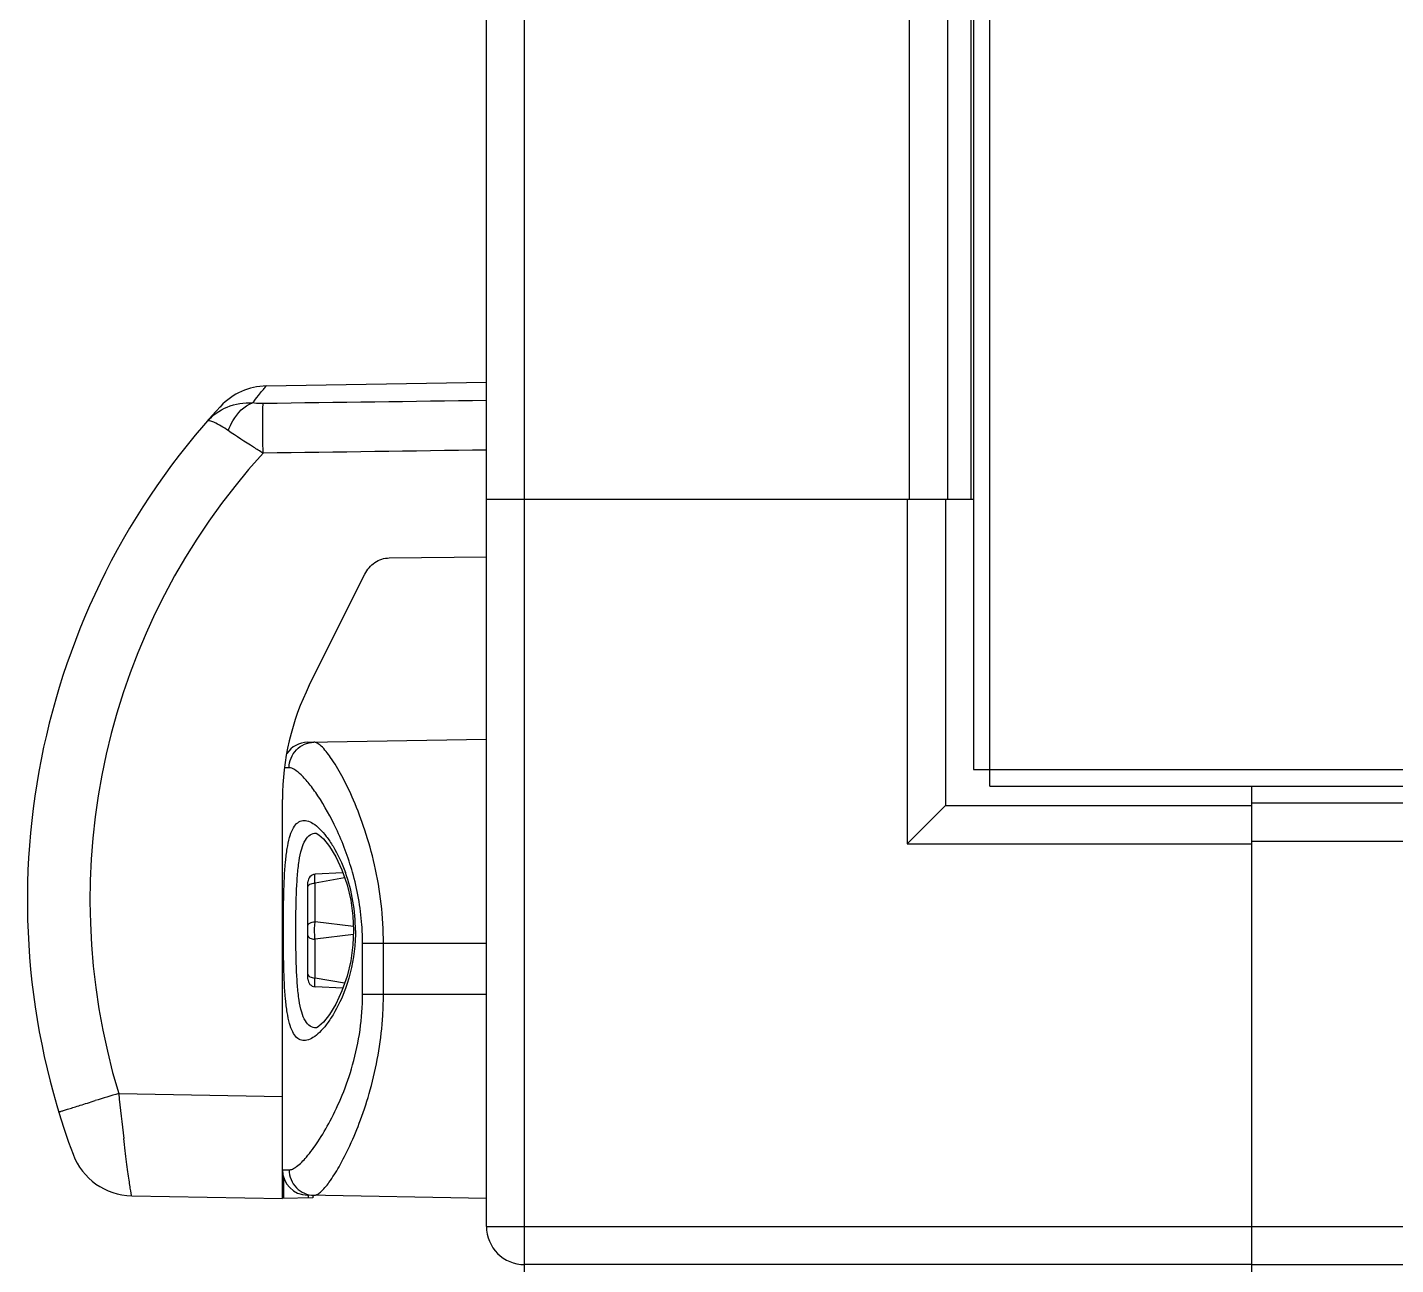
# Model space of a CAD drawing. Header units: millimetres. Extents: x 2513 to 2669, y 1505 to 1675.
# Drawn here: x 2556.6969 to 2556.8326, y 1512.7755 to 1512.8982 of the extents above; entities that cross this region are included whole.
import ezdxf

# ---------------------------------------------------------------- set-up
doc = ezdxf.new("R2010")
doc.units = ezdxf.units.MM
doc.layers.add('DTM_AXES', color=7, linetype='Continuous')

msp = doc.modelspace()

# ---------------------------------------------------------------- linework, layer by layer
at = {"color": 7, "linetype": 'Continuous'}
for p, q in [((2556.792384265168, 1512.822946675728), (2556.792384265168, 1512.93852458002)), ((2556.790523041554, 1512.851396070762), (2556.790523041554, 1512.93551186199)), ((2556.79074004439, 1512.935801743844), (2556.79074004439, 1512.824590896505)), ((2556.720601810651, 1512.862642748533), (2556.742433521517, 1512.863023822463)), ((2556.716078078885, 1512.86062294293), (2556.716009554323, 1512.860548801039)), ((2556.742433521517, 1512.779303313631), (2556.742433521517, 1512.851396070762)), ((2556.742433521517, 1512.851396070762), (2556.78514773012, 1512.851396070762)), ((2556.746227877156, 1512.699621845222), (2556.746227877156, 1512.851396070762)), ((2556.784171433538, 1512.851396070762), (2556.784171433538, 1512.817246870015)), ((2556.787965789177, 1512.851396070762), (2556.787965789177, 1512.821041225654)), ((2556.788210473965, 1512.851396070762), (2556.79074004439, 1512.851396070762)), ((2556.732799492769, 1512.845586650361), (2556.742433521517, 1512.845699259999)), ((2556.724867496662, 1512.832950913613), (2556.730385046183, 1512.843986012645)), ((2556.724682381446, 1512.827299989201), (2556.742433521517, 1512.827609836504)), ((2556.722867764871, 1512.824781897913), (2556.722403652083, 1512.824774222365)), ((2556.79074004439, 1512.824590896505), (2557.630936861275, 1512.824590896505)), ((2556.792384265168, 1512.822946675728), (2557.6292926405, 1512.822946675728)), ((2556.818320634289, 1512.822946675728), (2556.818320634289, 1512.82128591044)), ((2556.722196958112, 1512.782077568842), (2556.722196958112, 1512.82163833076)), ((2556.787965789177, 1512.821041225654), (2556.784171433538, 1512.817246870015)), ((2556.787965789177, 1512.821041225654), (2556.818320634289, 1512.821041225654)), ((2556.7255529535, 1512.818286117687), (2556.725554575838, 1512.818281054216)), ((2556.818320634289, 1512.818223166593), (2556.818320634289, 1512.732794749392)), ((2556.784171433538, 1512.817246870015), (2556.818320634289, 1512.817246870015)), ((2556.728201071308, 1512.814359698017), (2556.725444354316, 1512.814210375848)), ((2556.724726528537, 1512.803823501074), (2556.724726528537, 1512.813452615551)), ((2556.728372242483, 1512.813865725142), (2556.725433493049, 1512.813346727398)), ((2556.725433493049, 1512.809502816526), (2556.725433493049, 1512.813346727398)), ((2556.729237168, 1512.809035309656), (2556.725433493049, 1512.809502816526)), ((2556.729237313573, 1512.808240824863), (2556.725433493049, 1512.807773300101)), ((2556.725433493049, 1512.803929389225), (2556.725433493049, 1512.807773300101)), ((2556.730151782262, 1512.802314132249), (2556.730151782262, 1512.807373273098)), ((2556.730151782262, 1512.807373273098), (2556.742433521517, 1512.807373273098)), ((2556.732219316146, 1512.802314132249), (2556.732219316146, 1512.807373273098)), ((2556.728372178301, 1512.803410402818), (2556.725433493049, 1512.803929389225)), ((2556.728201296546, 1512.802916406406), (2556.725444354316, 1512.803065740776)), ((2556.730151782262, 1512.802314132249), (2556.742433521517, 1512.802314132249)), ((2556.732125778186, 1512.799777205318), (2556.732130025936, 1512.799835502387)), ((2556.705959202654, 1512.792477908599), (2556.722196958112, 1512.792194309483)), ((2556.722196958112, 1512.784916601325), (2556.722867764871, 1512.784905507436)), ((2556.722323436632, 1512.784145198085), (2556.722323436632, 1512.782079776533)), ((2556.707247448534, 1512.782338513502), (2556.722196958112, 1512.782077568842)), ((2556.725232442625, 1512.782130553423), (2556.722196958112, 1512.782077568842)), ((2556.742433521517, 1512.782077568842), (2556.724682191546, 1512.782387419459)), ((2556.724777119945, 1512.782122605734), (2556.724777119945, 1512.782387419459)), ((2556.725232442625, 1512.782377814791), (2556.725232442625, 1512.782130553423)), ((2556.742433521517, 1512.779303313631), (2556.818320634289, 1512.779303313631)), ((2556.818320634289, 1512.775508957992), (2556.746227877156, 1512.775508957992))]:
    msp.add_line(p, q, dxfattribs=at)
for points in [[(2556.725554575838, 1512.818281054216), (2556.7258161081, 1512.81813167589), (2556.72627494853, 1512.817715968837), (2556.72686852636, 1512.816972839768), (2556.727503272475, 1512.815928852787), (2556.728104077912, 1512.814639605593)], [(2556.728104077912, 1512.814639605593), (2556.728608137177, 1512.813184970451), (2556.728975681694, 1512.811644744114), (2556.729191798388, 1512.810069863202), (2556.729254589184, 1512.808638058044)], [(2556.729254592309, 1512.808638058044), (2556.729192819551, 1512.807217919877), (2556.728977649296, 1512.805641885324), (2556.728610694793, 1512.804099922244)], [(2556.728610694793, 1512.804099922244), (2556.728106822487, 1512.802643294469), (2556.727505826074, 1512.801352047847), (2556.726870505229, 1512.800306119344), (2556.72627605703, 1512.799561330877), (2556.725816498092, 1512.799144722307), (2556.725754338223, 1512.79910151393)], [(2556.725754338223, 1512.79910151393), (2556.725565211984, 1512.798998911732), (2556.725552978927, 1512.79898999842)]]:
    msp.add_lwpolyline(points, dxfattribs=at)
for centre, radius, start, end in [((2556.720712178381, 1512.856319785632), 0.006323926064419395, 91.00000003072702, 137.1206654531694), ((2556.769087750798, 1512.811624346977), 0.07218649694493032, 137.2643607893834, 200.4046587834363), ((2556.768977712592, 1512.81162434384), 0.06586287707957236, 137.6733237007928, 196.8999567188541), ((2556.747492662367, 1512.82163833076), 0.02529570425666575, 153.434948822922, 180), ((2556.724726528667, 1512.824770804045), 0.002529570425666575, 91.00000294933805, 145.6998161202851), ((2556.725485399666, 1512.813452612486), 0.0007588683530141727, 93.10047894222325, 179.9997686827839), ((2556.712455306963, 1512.808658390019), 0.01698968208063893, 359.9314336117833, 19.73577801496057), ((2556.725485399666, 1512.803823504139), 0.0007588683530141727, 180.0002313172161, 266.8995210577768), ((2556.697667192486, 1512.802317915334), 0.03455212386451138, 355.8800092336645, 359.9937267334515), ((2557.032262141381, 1511.718592701802), 1.122364760136741, 106.9015471635038, 107.025814693091), ((2556.978586957141, 1512.820619872653), 0.2740763560926216, 185.8934766757078, 186.8322435123868), ((2556.707357816264, 1512.788661476403), 0.006323926064166438, 200.4046587834363, 268.9999999901247), ((2556.724726528688, 1512.784916601304), 0.002529570425666575, 179.9999999374636, 268.9999965503152), ((2556.746227877156, 1512.779303313631), 0.003794355638499862, 180, 270)]:
    msp.add_arc(centre, radius, start, end, dxfattribs=at)
for points, knots in [([(2556.71923924442, 1512.860954965624), (2556.719431023845, 1512.861200254172), (2556.719767625496, 1512.861620276198), (2556.720188682836, 1512.862150698672), (2556.720459916135, 1512.862459544965), (2556.720567945964, 1512.862610957511), (2556.720601810648, 1512.862642748533)], [0, 0, 0, 0, 0.4306085934, 0.7446488203, 0.9357619822, 1, 1, 1, 1]), ([(2556.714724012035, 1512.859116127643), (2556.715264609807, 1512.859734805941), (2556.716682645061, 1512.860741736686), (2556.718394319256, 1512.861001259418), (2556.719240074138, 1512.860954791456)], [0, 0, 0, 0, 0.4923765519, 1, 1, 1, 1]), ([(2556.716822070156, 1512.858208402864), (2556.71695437271, 1512.858546411119), (2556.717477276955, 1512.859652636168), (2556.718405450781, 1512.860690326396), (2556.719240074138, 1512.860954791456)], [0, 0, 0, 0, 0.2930792478, 1, 1, 1, 1]), ([(2556.720284265152, 1512.860891435135), (2556.720191065222, 1512.860890181996), (2556.719842059581, 1512.860891339175), (2556.719491504498, 1512.86091142559), (2556.71923924442, 1512.860954965624)], [0, 0, 0, 0, 0.2669209398, 1, 1, 1, 1]), ([(2556.720284264334, 1512.855973562237), (2556.720269920866, 1512.857016852893), (2556.720255056564, 1512.858436583893), (2556.720263743091, 1512.860075735832), (2556.720271387245, 1512.860671999655), (2556.720284264306, 1512.860891435137)], [0, 0, 0, 0, 0.6364424624, 0.8659193401999999, 1, 1, 1, 1]), ([(2556.716822070156, 1512.858208402864), (2556.7163717327, 1512.858517123705), (2556.715761205814, 1512.858898954639), (2556.715058391501, 1512.859189363955), (2556.714778379527, 1512.859178334726), (2556.714724012035, 1512.859116127643)], [0, 0, 0, 0, 0.6967655806999999, 0.8945697255, 1, 1, 1, 1]), ([(2556.720284264189, 1512.855973564145), (2556.719967346446, 1512.856169095782), (2556.718802566023, 1512.856897219698), (2556.717646741504, 1512.857640583498), (2556.716822026407, 1512.85820844088)], [0, 0, 0, 0, 0.2710824107, 1, 1, 1, 1]), ([(2556.730385046183, 1512.843986012645), (2556.730609606431, 1512.844435130592), (2556.731285079594, 1512.845239495252), (2556.732299154222, 1512.845580802637), (2556.732799492769, 1512.845586650361)], [0, 0, 0, 0, 0.5008762982, 1, 1, 1, 1]), ([(2556.722867765146, 1512.824781897913), (2556.722867608062, 1512.825107160353), (2556.722993616386, 1512.825763287018), (2556.723535403471, 1512.826598030091), (2556.724348883895, 1512.827164776723), (2556.724996902114, 1512.827305479144), (2556.725317948826, 1512.827311083073)], [0, 0, 0, 0, 0.2516357171, 0.5022760349000001, 0.7515879301999999, 1, 1, 1, 1]), ([(2556.732219316146, 1512.807373273098), (2556.732219146563, 1512.809986248243), (2556.731776971565, 1512.813802563461), (2556.730470640832, 1512.818485703037), (2556.729357958397, 1512.821428272832), (2556.728209535119, 1512.823836899361), (2556.72713722607, 1512.82563731913), (2556.726299668859, 1512.82672942917), (2556.725702424472, 1512.827212149473), (2556.725431327831, 1512.827313054702), (2556.725317883254, 1512.827311081925)], [0, 0, 0, 0, 0.3614057023, 0.5255898021000001, 0.6718588161, 0.7960215555, 0.8939458351, 0.9619253525, 0.9843068865000001, 1, 1, 1, 1]), ([(2556.72915231779, 1512.81442361447), (2556.728731793572, 1512.815903498031), (2556.727744986774, 1512.818520657337), (2556.726162027102, 1512.821401158993), (2556.724925885494, 1512.823131761242), (2556.724154261093, 1512.824014127538), (2556.723508852946, 1512.824577257277), (2556.723053856306, 1512.824784938092), (2556.722867764871, 1512.824781897913)], [0, 0, 0, 0, 0.3719903743, 0.6730692656999999, 0.7916644354000001, 0.8860883931, 0.9549985565000001, 1, 1, 1, 1]), ([(2556.722293313201, 1512.808638058312), (2556.722293313433, 1512.809844539356), (2556.722315815016, 1512.812116444143), (2556.722429141601, 1512.814832017692), (2556.72264724666, 1512.816699757354), (2556.722865382107, 1512.817788843345), (2556.723159133618, 1512.818634494098), (2556.723542152549, 1512.819239266396), (2556.724065895405, 1512.819570316739), (2556.724677589077, 1512.819550132043), (2556.725296703817, 1512.819246451886), (2556.725942081331, 1512.818709494083), (2556.726607269424, 1512.817942278949), (2556.7275532124, 1512.816536788836), (2556.72812292502, 1512.815295387712), (2556.728447012811, 1512.814395518333)], [0, 0, 0, 0, 0.1958593145, 0.3688790759, 0.4408337697, 0.5009617496000001, 0.5488268626, 0.5855950673, 0.6151987785, 0.6446867916, 0.6804460962000001, 0.7253980311, 0.7802344952, 0.8447304543999999, 1, 1, 1, 1]), ([(2556.723533493965, 1512.808638058312), (2556.723533488075, 1512.809275815661), (2556.723541942903, 1512.810526273447), (2556.723585218944, 1512.812339771504), (2556.723673038461, 1512.814006882629), (2556.723824142077, 1512.815462324361), (2556.72406088464, 1512.816655557446), (2556.72439929994, 1512.817554790788), (2556.724893335909, 1512.818162313418), (2556.725347455166, 1512.818289696234), (2556.72555135363, 1512.818286146944)], [0, 0, 0, 0, 0.1839828645, 0.3607292214, 0.5232837622, 0.6654537482, 0.7826292522, 0.8731854572, 0.9411696206, 1, 1, 1, 1]), ([(2556.725433493455, 1512.813346724449), (2556.725423773402, 1512.813465470291), (2556.725409404179, 1512.8136762202), (2556.72539993302, 1512.813942378285), (2556.725408142583, 1512.814110817109), (2556.725421325726, 1512.814186680716), (2556.72543682452, 1512.814209953871), (2556.725444354789, 1512.81421036706)], [0, 0, 0, 0, 0.4090873716, 0.7230133175, 0.9212354466, 0.9741053009, 1, 1, 1, 1]), ([(2556.730151782262, 1512.807373273098), (2556.730151750659, 1512.80798616153), (2556.730064269338, 1512.810363837491), (2556.729634808408, 1512.812725662465), (2556.72915231779, 1512.81442361447)], [0, 0, 0, 0, 0.2577259957, 1, 1, 1, 1]), ([(2556.724726528537, 1512.812968180474), (2556.724726528537, 1512.813078113649), (2556.72490431029, 1512.813237498551), (2556.725166315075, 1512.813319868219), (2556.725341394842, 1512.81334357029), (2556.725433493049, 1512.813346727398)], [0, 0, 0, 0, 0.3881290133, 0.6746479687000001, 1, 1, 1, 1]), ([(2556.724726528537, 1512.809124269602), (2556.724726528537, 1512.809234202746), (2556.724904310347, 1512.809393587554), (2556.725166315065, 1512.809475957255), (2556.725341394842, 1512.809499659385), (2556.725433493049, 1512.809502816526)], [0, 0, 0, 0, 0.3881289388, 0.6746479296, 1, 1, 1, 1]), ([(2556.725433493451, 1512.80777330304), (2556.72542109017, 1512.807912073281), (2556.725385633464, 1512.808487913832), (2556.725394562275, 1512.809066986004), (2556.72543349366, 1512.809502812086)], [0, 0, 0, 0, 0.2415099514, 1, 1, 1, 1]), ([(2556.728447037145, 1512.802880667794), (2556.728122951668, 1512.801980791254), (2556.727553239749, 1512.800739379851), (2556.726607297923, 1512.799333874397), (2556.725942108864, 1512.798566648387), (2556.7252967293, 1512.798029680274), (2556.72467761309, 1512.797725990261), (2556.724065917038, 1512.797705792693), (2556.723542167777, 1512.798036832526), (2556.723159144417, 1512.798641598885), (2556.722865390127, 1512.799487243808), (2556.722647252154, 1512.800576324269), (2556.72242914438, 1512.802444060396), (2556.722315816318, 1512.805159645677), (2556.722293313158, 1512.807431564015), (2556.722293313201, 1512.808638058312)], [0, 0, 0, 0, 0.1552698814, 0.2197660819, 0.2746028233, 0.3195550159, 0.3553145569, 0.3848026425, 0.4144061517, 0.4511739773, 0.499038658, 0.5591661178, 0.6311202182, 0.8041393298999999, 1, 1, 1, 1]), ([(2556.725551352823, 1512.798989969766), (2556.725347455057, 1512.798986419719), (2556.724893337436, 1512.799113802913), (2556.724399302324, 1512.799721322151), (2556.724060887359, 1512.800620552263), (2556.723824144807, 1512.801813780267), (2556.723673040144, 1512.80326921669), (2556.723585218644, 1512.804936325304), (2556.723541941545, 1512.806749829512), (2556.723533486901, 1512.808000294785), (2556.723533493965, 1512.808638058312)], [0, 0, 0, 0, 0.0588301878, 0.1268140931, 0.2173700221, 0.334545104, 0.4767144146, 0.6392685915999999, 0.8160153371, 1, 1, 1, 1]), ([(2556.724726528537, 1512.808151847022), (2556.724726528537, 1512.808041913913), (2556.724904310406, 1512.807882529208), (2556.725166315061, 1512.80780015947), (2556.725341394838, 1512.807776457282), (2556.725433493049, 1512.807773300099)], [0, 0, 0, 0, 0.3881288529, 0.6746478841, 1, 1, 1, 1]), ([(2556.729444976879, 1512.808638058312), (2556.729444951709, 1512.808124706679), (2556.729357534933, 1512.806172284852), (2556.728934957376, 1512.804235458445), (2556.728447037145, 1512.802880667794)], [0, 0, 0, 0, 0.2628090979, 1, 1, 1, 1]), ([(2556.724726528537, 1512.804307936151), (2556.724726528537, 1512.804198003005), (2556.724904310347, 1512.804038618199), (2556.725166315065, 1512.803956248498), (2556.725341394842, 1512.80393254637), (2556.725433493049, 1512.803929389225)], [0, 0, 0, 0, 0.3881289381, 0.6746479290999999, 1, 1, 1, 1]), ([(2556.72544435463, 1512.803065746602), (2556.72543682384, 1512.803066160243), (2556.725421325959, 1512.803089434553), (2556.725408146054, 1512.803165299244), (2556.725399931987, 1512.803333737782), (2556.725409400307, 1512.803599897401), (2556.725423779365, 1512.803810647046), (2556.725433493663, 1512.803929393687)], [0, 0, 0, 0, 0.0258964613, 0.0787653811, 0.2769875648, 0.5909132378, 1, 1, 1, 1]), ([(2556.722867764871, 1512.784905507436), (2556.722983289882, 1512.784903619948), (2556.723253418814, 1512.784982380915), (2556.723863076329, 1512.785376938925), (2556.724726761808, 1512.786289142082), (2556.725838647214, 1512.787810662398), (2556.727040412519, 1512.789861513743), (2556.728224143269, 1512.792400603212), (2556.729650680951, 1512.796520884141), (2556.730151659876, 1512.799957712443), (2556.730151782262, 1512.802314132249)], [0, 0, 0, 0, 0.0177429131, 0.041721127, 0.111154538, 0.2086286742, 0.3311494924, 0.4754169174, 0.6381374735, 1, 1, 1, 1]), ([(2556.725317883551, 1512.782376323419), (2556.725420979598, 1512.78237453057), (2556.725664858692, 1512.782457151413), (2556.726204511693, 1512.782865191904), (2556.726957976432, 1512.783798167039), (2556.727925925164, 1512.785343185504), (2556.728977685186, 1512.787417435299), (2556.730030018115, 1512.78996311504), (2556.731356387168, 1512.794072498144), (2556.731953405594, 1512.797438917605), (2556.732125778186, 1512.799777205318)], [0, 0, 0, 0, 0.0161465316, 0.0385717395, 0.105625051, 0.2018871465, 0.3242730239, 0.4691474918, 0.6328475929999999, 1, 1, 1, 1]), ([(2556.700018798487, 1512.790639339392), (2556.700017176953, 1512.790644676449), (2556.700053227337, 1512.790647137396), (2556.70008523439, 1512.79066869787), (2556.700171584761, 1512.790691613163), (2556.700276727217, 1512.790728246229), (2556.70041724508, 1512.790772245419), (2556.70066031345, 1512.790849700745), (2556.701034398954, 1512.790966653429), (2556.701559624951, 1512.791130083285), (2556.702179337742, 1512.791321628174), (2556.702880233749, 1512.79153738589), (2556.703373234699, 1512.79168859439), (2556.703630889235, 1512.791767503458)], [0, 0, 0, 0, 0.004421795, 0.0175267449, 0.0392671384, 0.0695575315, 0.1082197531, 0.1550472177, 0.2722330743, 0.418637357, 0.5912188806, 0.78638603, 1, 1, 1, 1]), ([(2556.707247448534, 1512.782338513502), (2556.707238381252, 1512.782338724114), (2556.70723588592, 1512.782388750343), (2556.707212965959, 1512.782447600878), (2556.707193855771, 1512.782579491328), (2556.70716304597, 1512.78274695196), (2556.707128591661, 1512.782967054745), (2556.707069512951, 1512.78334889748), (2556.706984373453, 1512.783935472834), (2556.706870010037, 1512.784759422046), (2556.706740861418, 1512.785731960507), (2556.706600473174, 1512.786833577477), (2556.706505574237, 1512.787609155216), (2556.706456894434, 1512.788014996632)], [0, 0, 0, 0, 0.0047459041, 0.0180328892, 0.0399060046, 0.07026741730000001, 0.1089527555, 0.1557742161, 0.2727810747, 0.4188883767, 0.5911422346999999, 0.7861136404000001, 1, 1, 1, 1]), ([(2556.722867767001, 1512.784905507436), (2556.72286761035, 1512.78458024544), (2556.722993619211, 1512.783924119861), (2556.723535406053, 1512.783089378329), (2556.724348885394, 1512.782522632618), (2556.724996902618, 1512.782381930137), (2556.725317948893, 1512.782376325999)], [0, 0, 0, 0, 0.2516357154, 0.5022760310000001, 0.7515879269, 1, 1, 1, 1])]:
    msp.add_open_spline(points, degree=3, knots=knots, dxfattribs=at)
for points in [[(2556.742433521517, 1512.861188933542), (2556.735050432282, 1512.861090049374), (2556.727667346791, 1512.860990884892), (2556.720284265152, 1512.860891435135)], [(2556.742433521517, 1512.856277331979), (2556.73505038525, 1512.856176347576), (2556.727667252714, 1512.856075090545), (2556.720284123934, 1512.855973560305)]]:
    msp.add_open_spline(points, degree=3, dxfattribs=at)
at = {"layer": 'DTM_AXES', "color": 7, "linetype": 'Continuous'}
for p, q in [((2556.742433521517, 1512.851396070762), (2556.742433521517, 1513.63556290272)), ((2556.746227877156, 1512.851396070762), (2556.746227877156, 1513.63556290272)), ((2556.788210473965, 1512.851396070762), (2556.788210473965, 1512.932886479335)), ((2556.784416118326, 1512.851396070762), (2556.784416118326, 1512.930046585462)), ((2556.742433521517, 1512.851396070762), (2556.788210473965, 1512.851396070762)), ((2556.818320634289, 1512.82128591044), (2556.818320634289, 1512.729732005544)), ((2556.818320634289, 1512.82128591044), (2557.602487466243, 1512.82128591044)), ((2556.818320634289, 1512.817491554801), (2557.602487466243, 1512.817491554801)), ((2556.818320634289, 1512.779303313631), (2557.602487466243, 1512.779303313631)), ((2556.818320634289, 1512.775508957992), (2557.602487466243, 1512.775508957992))]:
    msp.add_line(p, q, dxfattribs=at)

doc.saveas('drawing.dxf')
